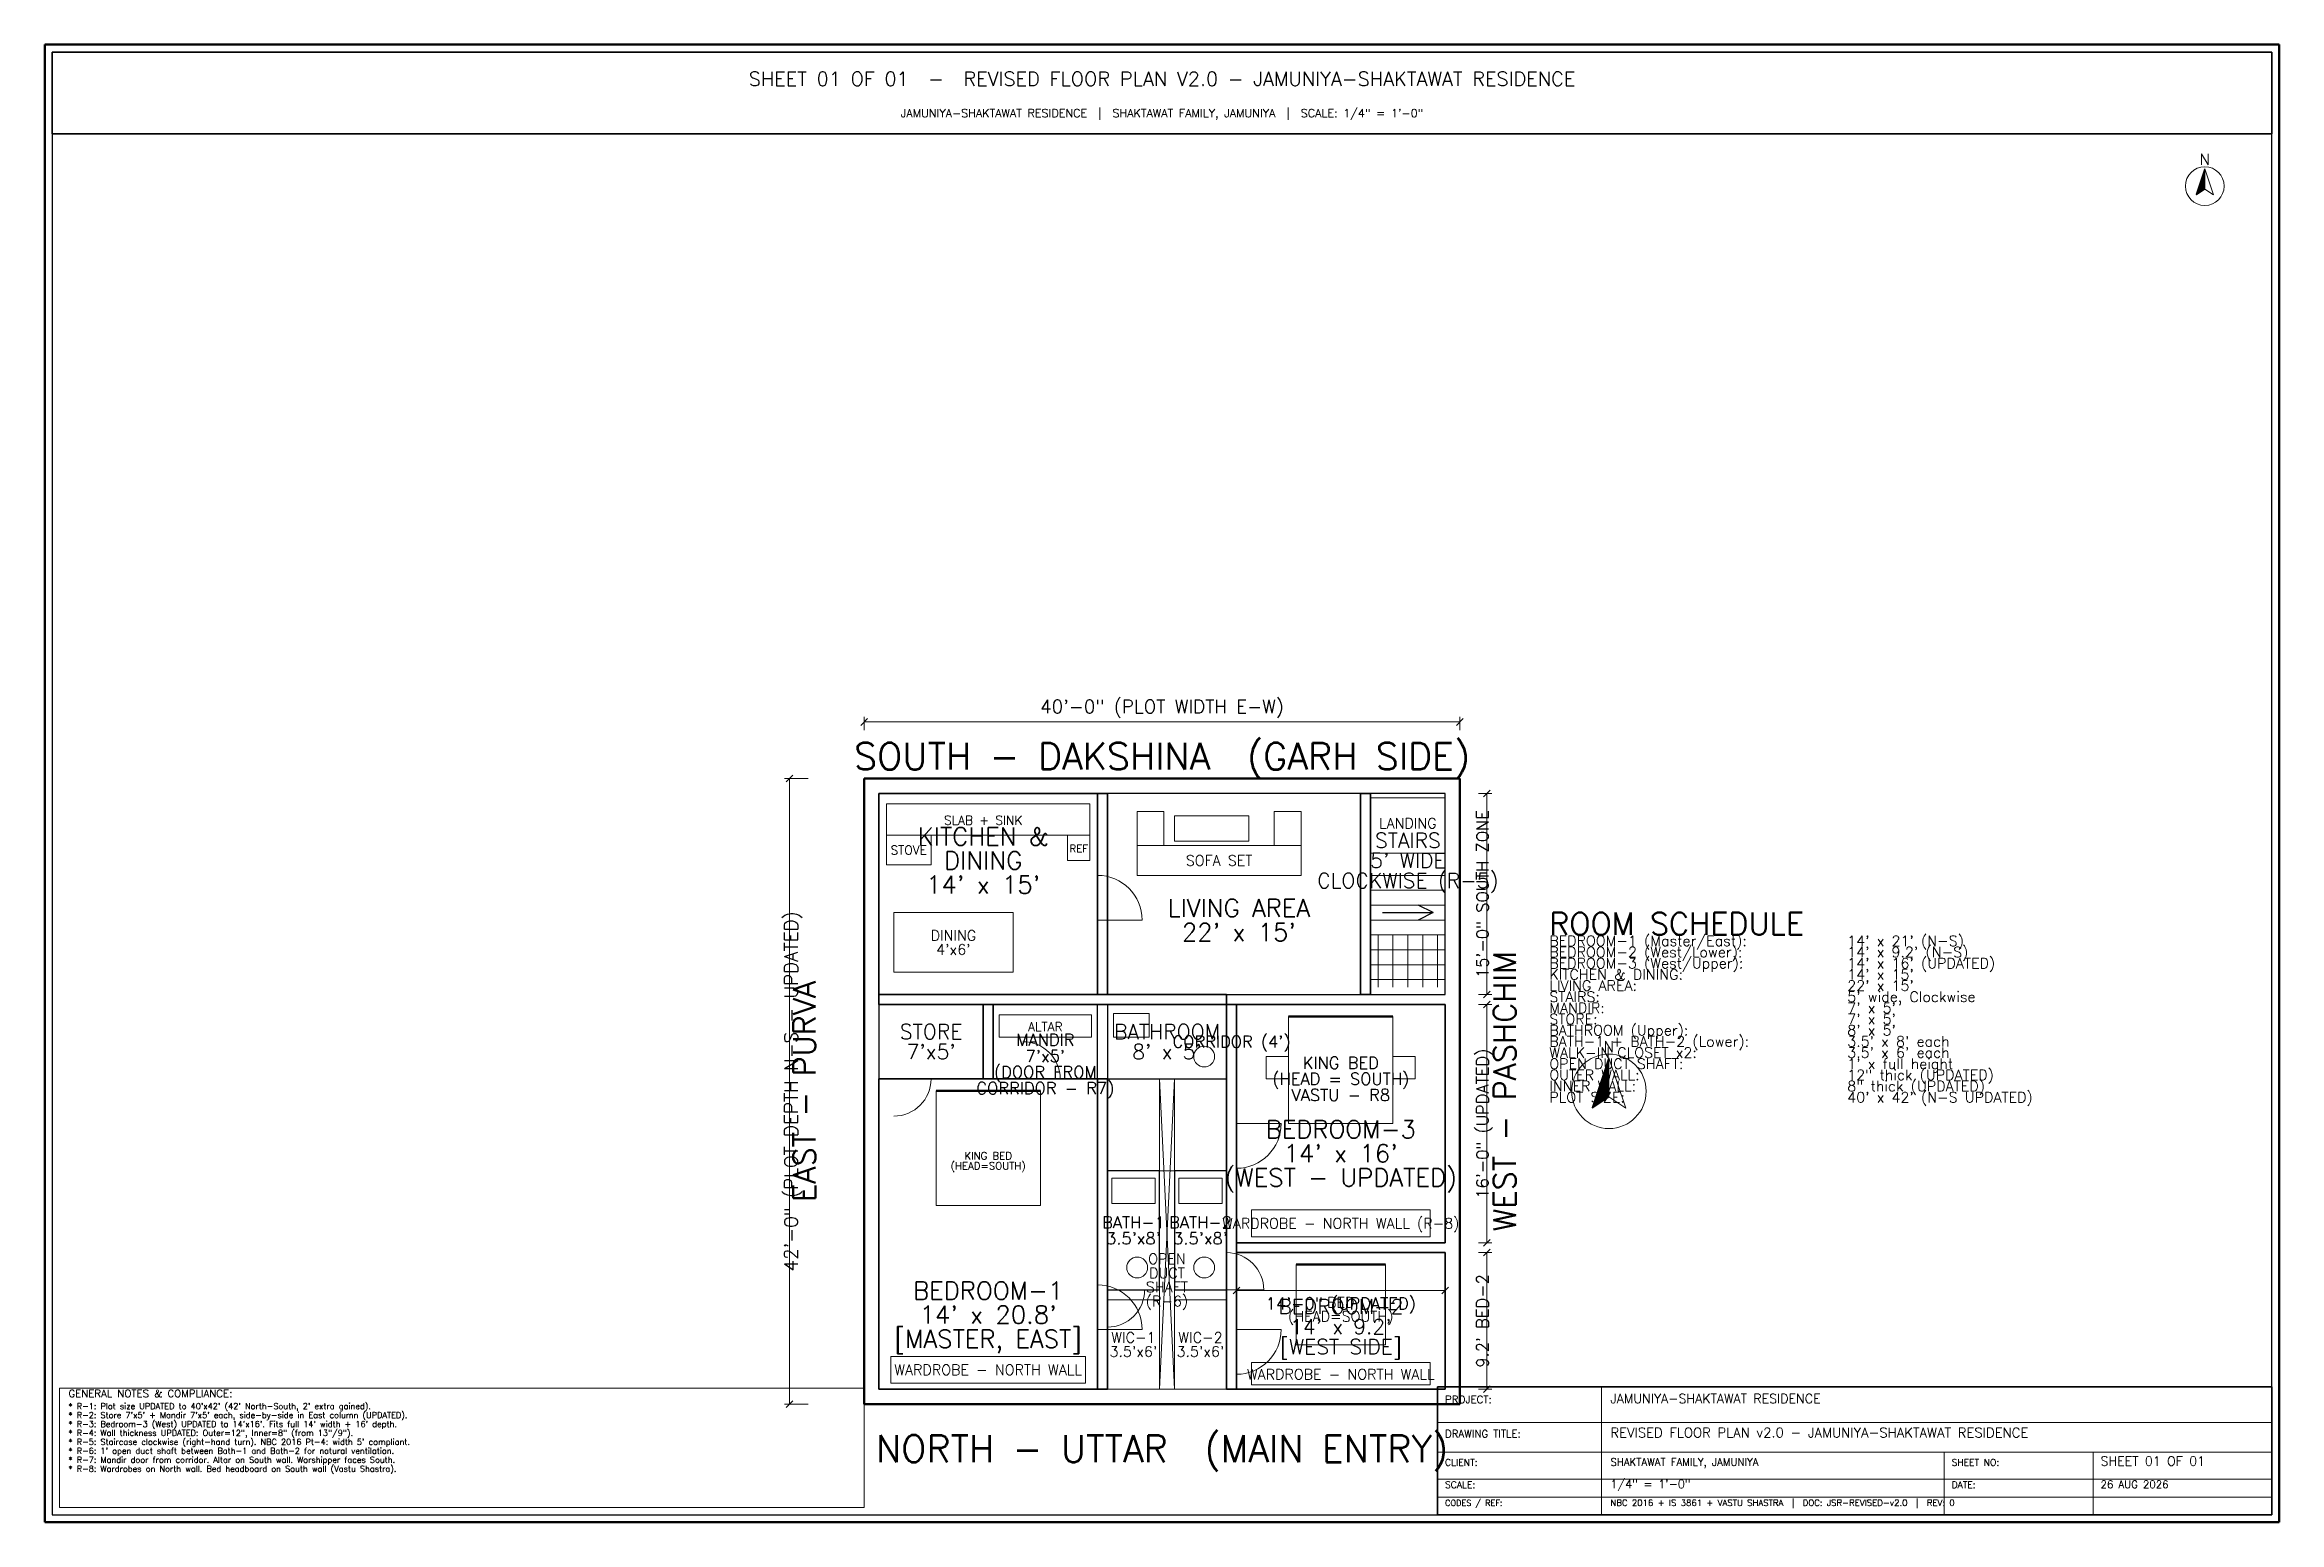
# Model space of a CAD drawing. Header units: inches. Extents: x 0 to 1800, y 0 to 1191.
import ezdxf
from ezdxf.enums import TextEntityAlignment as Align

# ---------------------------------------------------------------- set-up
doc = ezdxf.new("R2010")
doc.units = ezdxf.units.IN
doc.header["$MEASUREMENT"] = 0
for name, color, linetype in [('A-DIM', 4, 'Continuous'), ('A-DOOR', 2, 'Continuous'), ('A-FURN', 1, 'Continuous'), ('A-HATCH', 8, 'Continuous'), ('A-JALI', 6, 'Continuous'), ('A-TEXT', 7, 'Continuous'), ('A-TEXT-TTL', 7, 'Continuous'), ('A-TTLB', 7, 'Continuous'), ('A-WALL', 7, 'Continuous')]:
    doc.layers.add(name, color=color, linetype=linetype)
doc.styles.add('SIMPLEX', font='simplex.shx')

msp = doc.modelspace()

# ---------------------------------------------------------------- hatches: boundary and pattern name
at = {"layer": 'A-TTLB'}
h = msp.add_hatch(dxfattribs=at)
h.set_pattern_fill('SOLID')
h.paths.add_polyline_path([(1740, 1090.7), (1733, 1069.6), (1740, 1074.3)])
h = msp.add_hatch(dxfattribs=at)
h.set_pattern_fill('SOLID')
h.paths.add_polyline_path([(1260, 374.3), (1246.5, 333.8), (1260, 342.8)])

# ---------------------------------------------------------------- linework, layer by layer
at = {"layer": 'A-DIM', "lineweight": 13}
for p, q in [((660, 638.3), (660, 649.1)), ((1140, 638.3), (1140, 649.1)), ((615, 599.3), (595.8, 599.3)), ((1155, 587.3), (1165.8, 587.3)), ((1155, 425.3), (1165.8, 425.3)), ((1155, 417.3), (1165.8, 417.3)), ((1155, 225.3), (1165.8, 225.3)), ((1155, 217.3), (1165.8, 217.3)), ((960, 198.3), (960, 182.7)), ((1128, 198.3), (1128, 182.7)), ((615, 95.3), (595.8, 95.3)), ((1155, 107.3), (1165.8, 107.3))]:
    msp.add_line(p, q, dxfattribs=at)
at = {"layer": 'A-DIM', "lineweight": 30}
for p, q in [((657.3, 642.2), (662.7, 647.6)), ((1137.3, 642.2), (1142.7, 647.6)), ((597.3, 596.6), (602.7, 602)), ((1158.9, 584.6), (1164.3, 590)), ((1158.9, 422.6), (1164.3, 428)), ((1158.9, 414.6), (1164.3, 420)), ((1158.9, 222.6), (1164.3, 228)), ((1158.9, 214.6), (1164.3, 220)), ((957.3, 184.2), (962.7, 189.6)), ((1125.3, 184.2), (1130.7, 189.6)), ((1158.9, 104.6), (1164.3, 110)), ((597.3, 92.6), (602.7, 98))]:
    msp.add_line(p, q, dxfattribs=at)
at = {"layer": 'A-DIM', "lineweight": 18}
for p, q in [((660, 644.9), (1140, 644.9)), ((600, 95.3), (600, 599.3)), ((1161.6, 425.3), (1161.6, 587.3)), ((1161.6, 225.3), (1161.6, 417.3)), ((1161.6, 107.3), (1161.6, 217.3)), ((960, 186.9), (1128, 186.9))]:
    msp.add_line(p, q, dxfattribs=at)
at = {"layer": 'A-DOOR', "lineweight": 18}
for p, q in [((848, 485.3), (884, 485.3)), ((684, 357.3), (714, 357.3)), ((788, 357.3), (818, 357.3)), ((960, 321.3), (996, 321.3)), ((856, 187.3), (886, 187.3)), ((952, 187.3), (982, 187.3)), ((848, 155.3), (884, 155.3)), ((960, 155.3), (996, 155.3))]:
    msp.add_line(p, q, dxfattribs=at)
for centre, radius, start, end in [((848, 485.3), 36, 0, 90), ((788, 357.3), 30, 0, 90), ((684, 357.3), 30, 270, 360), ((960, 321.3), 36, 270, 360), ((952, 187.3), 30, 0, 90), ((848, 155.3), 36, 0, 90), ((856, 187.3), 30, 270, 360), ((960, 155.3), 36, 270, 360)]:
    msp.add_arc(centre, radius, start, end, dxfattribs=at)
at = {"layer": 'A-FURN', "lineweight": 13}
for p, q in [((842, 578.9), (678, 578.9)), ((678, 578.9), (678, 553.7)), ((842, 553.7), (842, 578.9)), ((901.6, 572.9), (880, 572.9)), ((880, 572.9), (880, 545.3)), ((901.6, 545.3), (901.6, 572.9)), ((970, 569.3), (910, 569.3)), ((910, 569.3), (910, 548.9)), ((970, 548.9), (970, 569.3)), ((1012, 572.9), (990.4, 572.9)), ((990.4, 572.9), (990.4, 545.3)), ((1012, 545.3), (1012, 572.9)), ((678, 553.7), (842, 553.7)), ((714, 553.7), (678, 553.7)), ((678, 553.7), (678, 529.7)), ((714, 529.7), (714, 553.7)), ((842, 553.7), (824, 553.7)), ((824, 553.7), (824, 533.3)), ((842, 533.3), (842, 553.7)), ((1012, 545.3), (880, 545.3)), ((880, 545.3), (880, 521.3)), ((880, 545.3), (901.6, 545.3)), ((910, 548.9), (970, 548.9)), ((990.4, 545.3), (1012, 545.3)), ((1012, 521.3), (1012, 545.3)), ((678, 529.7), (714, 529.7)), ((824, 533.3), (842, 533.3)), ((880, 521.3), (1012, 521.3)), ((780, 491.3), (684, 491.3)), ((684, 491.3), (684, 443.3)), ((780, 443.3), (780, 491.3)), ((684, 443.3), (780, 443.3)), ((889.6, 410.1), (860.8, 410.1)), ((860.8, 410.1), (860.8, 390.9)), ((889.6, 390.9), (889.6, 410.1)), ((860.8, 390.9), (889.6, 390.9)), ((1002, 375.3), (984, 375.3)), ((984, 375.3), (984, 357.3)), ((1002, 357.3), (1002, 375.3)), ((1104, 375.3), (1086, 375.3)), ((1086, 375.3), (1086, 357.3)), ((1104, 357.3), (1104, 375.3)), ((984, 357.3), (1002, 357.3)), ((1086, 357.3), (1104, 357.3)), ((894.4, 277.3), (859.6, 277.3)), ((859.6, 277.3), (859.6, 256.9)), ((894.4, 256.9), (894.4, 277.3)), ((948.4, 277.3), (913.6, 277.3)), ((913.6, 277.3), (913.6, 256.9)), ((948.4, 256.9), (948.4, 277.3)), ((859.6, 256.9), (894.4, 256.9)), ((913.6, 256.9), (948.4, 256.9))]:
    msp.add_line(p, q, dxfattribs=at)
at = {"layer": 'A-FURN', "lineweight": 20}
for p, q in [((1128, 583.7), (1068, 583.7)), ((1068, 583.7), (1068, 539.3)), ((1128, 539.3), (1128, 583.7)), ((1068, 539.3), (1128, 539.3)), ((843.2, 408.9), (768.8, 408.9)), ((768.8, 408.9), (768.8, 390.9)), ((843.2, 390.9), (843.2, 408.9)), ((1086, 407.7), (1002, 407.7)), ((1002, 407.7), (1002, 321.3)), ((1086, 321.3), (1086, 407.7)), ((768.8, 390.9), (843.2, 390.9)), ((802, 347.7), (718, 347.7)), ((718, 347.7), (718, 255.3)), ((802, 255.3), (802, 347.7)), ((1002, 321.3), (1086, 321.3)), ((718, 255.3), (802, 255.3)), ((1116, 251.7), (972, 251.7)), ((972, 251.7), (972, 230.1)), ((1116, 230.1), (1116, 251.7)), ((972, 230.1), (1116, 230.1)), ((1080, 207.7), (1008, 207.7)), ((1008, 207.7), (1008, 142.9)), ((1080, 142.9), (1080, 207.7)), ((1008, 142.9), (1080, 142.9))]:
    msp.add_line(p, q, dxfattribs=at)
at = {"layer": 'A-FURN', "lineweight": 50}
for p, q in [((1002, 407.7), (1086, 407.7)), ((718, 347.7), (802, 347.7)), ((1008, 207.7), (1080, 207.7))]:
    msp.add_line(p, q, dxfattribs=at)
at = {"layer": 'A-FURN', "lineweight": 18}
for p, q in [((838.4, 133.7), (681.6, 133.7)), ((681.6, 133.7), (681.6, 112.1)), ((838.4, 112.1), (838.4, 133.7)), ((1116, 128.9), (972, 128.9)), ((972, 128.9), (972, 110.9)), ((1116, 110.9), (1116, 128.9)), ((681.6, 112.1), (838.4, 112.1)), ((972, 110.9), (1116, 110.9))]:
    msp.add_line(p, q, dxfattribs=at)
at = {"layer": 'A-FURN', "lineweight": 13}
for centre in [(934, 375.3), (880, 205.3), (934, 205.3)]:
    msp.add_circle(centre, 8.4, dxfattribs=at)
at = {"layer": 'A-HATCH', "lineweight": 13}
for p, q in [((898, 107.3), (910, 357.3)), ((910, 107.3), (898, 357.3))]:
    msp.add_line(p, q, dxfattribs=at)
at = {"layer": 'A-JALI', "lineweight": 20}
for p, q in [((910, 357.3), (898, 357.3)), ((898, 357.3), (898, 107.3)), ((910, 107.3), (910, 357.3)), ((898, 107.3), (910, 107.3))]:
    msp.add_line(p, q, dxfattribs=at)
at = {"layer": 'A-TEXT-TTL', "lineweight": 25}
for p, q in [((1077.6, 491.3), (1118.4, 491.3)), ((1118.4, 491.3), (1106.4, 497.3)), ((1118.4, 491.3), (1106.4, 485.3))]:
    msp.add_line(p, q, dxfattribs=at)
at = {"layer": 'A-TTLB', "lineweight": 50}
for p, q in [((1800, 1190.7), (0, 1190.7)), ((0, 1190.7), (0, 0)), ((1800, 0), (1800, 1190.7)), ((0, 0), (1800, 0))]:
    msp.add_line(p, q, dxfattribs=at)
at = {"layer": 'A-TTLB', "lineweight": 25}
for p, q in [((1794, 1184.7), (6, 1184.7)), ((6, 1184.7), (6, 6)), ((1794, 6), (1794, 1184.7)), ((6, 6), (1794, 6))]:
    msp.add_line(p, q, dxfattribs=at)
at = {"layer": 'A-TTLB', "lineweight": 35}
for p, q in [((1794, 1184.7), (6, 1184.7)), ((6, 1184.7), (6, 1118.7)), ((1794, 1118.7), (1794, 1184.7)), ((6, 1118.7), (1794, 1118.7)), ((1794, 109.2), (1122, 109.2)), ((1122, 109.2), (1122, 6)), ((1794, 6), (1794, 109.2)), ((1122, 6), (1794, 6))]:
    msp.add_line(p, q, dxfattribs=at)
at = {"layer": 'A-TTLB', "lineweight": 20}
for p, q in [((1740, 1090.7), (1747, 1069.6)), ((1747, 1069.6), (1740, 1074.3)), ((1260, 374.3), (1273.5, 333.8)), ((1273.5, 333.8), (1260, 342.8)), ((660, 108), (12, 108)), ((12, 108), (12, 12)), ((660, 12), (660, 108)), ((1254, 6), (1254, 109.2)), ((1122, 80.4), (1794, 80.4)), ((1122, 56.4), (1794, 56.4)), ((1530, 6), (1530, 56.4)), ((1650, 6), (1650, 56.4)), ((1122, 34.8), (1794, 34.8)), ((1122, 20.4), (1794, 20.4)), ((12, 12), (660, 12))]:
    msp.add_line(p, q, dxfattribs=at)
for centre, radius in [((1740, 1076.7), 15.6), ((1260, 347.3), 30)]:
    msp.add_circle(centre, radius, dxfattribs=at)
at = {"layer": 'A-WALL', "lineweight": 50}
for p, q in [((1140, 599.3), (660, 599.3)), ((660, 599.3), (660, 95.3)), ((1140, 95.3), (1140, 599.3)), ((660, 95.3), (1140, 95.3))]:
    msp.add_line(p, q, dxfattribs=at)
at = {"layer": 'A-WALL', "lineweight": 35}
for p, q in [((848, 587.3), (672, 587.3)), ((672, 587.3), (672, 425.3)), ((848, 425.3), (848, 587.3)), ((856, 587.3), (848, 587.3)), ((848, 587.3), (848, 425.3)), ((856, 425.3), (856, 587.3)), ((1068, 587.3), (1060, 587.3)), ((1060, 587.3), (1060, 425.3)), ((1068, 425.3), (1068, 587.3)), ((672, 425.3), (848, 425.3)), ((952, 425.3), (672, 425.3)), ((672, 425.3), (672, 417.3)), ((672, 417.3), (952, 417.3)), ((848, 425.3), (856, 425.3)), ((952, 417.3), (952, 425.3)), ((960, 417.3), (952, 417.3)), ((952, 417.3), (952, 107.3)), ((960, 107.3), (960, 417.3)), ((1128, 417.3), (960, 417.3)), ((960, 417.3), (960, 225.3)), ((1060, 425.3), (1068, 425.3)), ((1128, 225.3), (1128, 417.3)), ((848, 357.3), (672, 357.3)), ((672, 357.3), (672, 107.3)), ((856, 357.3), (848, 357.3)), ((848, 357.3), (848, 107.3)), ((848, 107.3), (848, 357.3)), ((856, 107.3), (856, 357.3)), ((960, 225.3), (1128, 225.3)), ((1128, 217.3), (960, 217.3)), ((960, 217.3), (960, 107.3)), ((1128, 107.3), (1128, 217.3)), ((672, 107.3), (848, 107.3)), ((848, 107.3), (856, 107.3)), ((952, 107.3), (960, 107.3)), ((960, 107.3), (1128, 107.3))]:
    msp.add_line(p, q, dxfattribs=at)
at = {"layer": 'A-WALL', "lineweight": 30}
for p, q in [((1060, 587.3), (856, 587.3)), ((856, 587.3), (856, 425.3)), ((1060, 425.3), (1060, 587.3)), ((1128, 587.3), (1068, 587.3)), ((1068, 587.3), (1068, 425.3)), ((1128, 425.3), (1128, 587.3)), ((756, 417.3), (672, 417.3)), ((672, 417.3), (672, 357.3)), ((756, 357.3), (756, 417.3)), ((764, 417.3), (756, 417.3)), ((756, 417.3), (756, 357.3)), ((764, 357.3), (764, 417.3)), ((848, 417.3), (764, 417.3)), ((764, 417.3), (764, 357.3)), ((848, 357.3), (848, 417.3)), ((856, 425.3), (1060, 425.3)), ((1068, 425.3), (1128, 425.3)), ((672, 357.3), (756, 357.3)), ((756, 357.3), (764, 357.3)), ((764, 357.3), (848, 357.3))]:
    msp.add_line(p, q, dxfattribs=at)
at = {"layer": 'A-WALL', "lineweight": 13}
for p, q in [((1068, 521.3), (1128, 521.3)), ((1068, 509.3), (1128, 509.3)), ((1068, 497.3), (1128, 497.3)), ((1068, 485.3), (1128, 485.3)), ((1068, 473.3), (1128, 473.3)), ((1074, 431.3), (1074, 473.3)), ((1086, 431.3), (1086, 473.3)), ((1098, 431.3), (1098, 473.3)), ((1110, 431.3), (1110, 473.3)), ((1122, 431.3), (1122, 473.3)), ((1068, 461.3), (1128, 461.3)), ((1068, 449.3), (1128, 449.3)), ((1068, 437.3), (1128, 437.3))]:
    msp.add_line(p, q, dxfattribs=at)
at = {"layer": 'A-WALL', "lineweight": 25}
for p, q in [((952, 417.3), (856, 417.3)), ((856, 417.3), (856, 357.3)), ((952, 357.3), (952, 417.3)), ((856, 357.3), (952, 357.3)), ((898, 283.3), (856, 283.3)), ((856, 283.3), (856, 187.3)), ((898, 187.3), (898, 283.3)), ((952, 283.3), (910, 283.3)), ((910, 283.3), (910, 187.3)), ((952, 187.3), (952, 283.3)), ((856, 187.3), (898, 187.3)), ((910, 187.3), (952, 187.3))]:
    msp.add_line(p, q, dxfattribs=at)
at = {"layer": 'A-WALL', "lineweight": 20}
for p, q in [((952, 357.3), (856, 357.3)), ((856, 357.3), (856, 283.3)), ((952, 283.3), (952, 357.3)), ((856, 283.3), (952, 283.3)), ((898, 179.3), (856, 179.3)), ((856, 179.3), (856, 107.3)), ((898, 107.3), (898, 179.3)), ((952, 179.3), (910, 179.3)), ((910, 179.3), (910, 107.3)), ((952, 107.3), (952, 179.3)), ((856, 107.3), (898, 107.3)), ((910, 107.3), (952, 107.3))]:
    msp.add_line(p, q, dxfattribs=at)

# ---------------------------------------------------------------- texts
at = {"layer": 'A-DIM', "style": 'SIMPLEX'}
msp.add_text('40\'-0" (PLOT WIDTH E-W)', height=10.8, dxfattribs=at).set_placement((900, 648.7), align=Align.BOTTOM_CENTER)
for s, p in [('15\'-0" SOUTH ZONE', (1165.8, 506.3)), ('16\'-0" (UPDATED)', (1165.8, 321.3)), ("9.2' BED-2", (1165.8, 162.3))]:
    msp.add_text(s, height=9.6, rotation=90, dxfattribs=at).set_placement(p, align=Align.BOTTOM_CENTER)
msp.add_text('42\'-0" (PLOT DEPTH N-S - UPDATED)', height=10.8, rotation=90, dxfattribs=at).set_placement((595.8, 347.3), align=Align.TOP_CENTER)
msp.add_text('14\'-0" (UPDATED)', height=9.6, dxfattribs=at).set_placement((1044, 181.1), align=Align.TOP_CENTER)
at = {"layer": 'A-FURN', "style": 'SIMPLEX'}
for s, height, p in [('SLAB + SINK', 7.2, (756, 565.7)), ('LANDING', 8.4, (1098, 563.3)), ('STOVE', 7.2, (696, 541.7)), ('REF', 6, (833, 542.9)), ('SOFA SET', 8.4, (946, 533.3)), ('DINING', 8.4, (732, 472.9)), ("4'x6'", 8.4, (732, 461.6)), ('ALTAR', 7.2, (806, 399.3)), ('(HEAD = SOUTH)', 9.6, (1044, 357.3)), ('KING BED', 9.6, (1044, 370.2)), ('VASTU - R8', 9.6, (1044, 344.3)), ('(HEAD=SOUTH)', 6, (760, 287.2)), ('KING BED', 6, (760, 295.3)), ('WARDROBE - NORTH WALL (R-8)', 8.4, (1044, 240.9)), ('BED', 8.4, (1044, 177.3)), ('(HEAD=SOUTH)', 8.4, (1044, 166)), ('WARDROBE - NORTH WALL', 8.4, (760, 122.9)), ('WARDROBE - NORTH WALL', 8.4, (1044, 119.3))]:
    msp.add_text(s, height=height, dxfattribs=at).set_placement(p, align=Align.MIDDLE_CENTER)
at = {"layer": 'A-TEXT', "style": 'SIMPLEX'}
for s, height, p in [("14' x 21' (N-S)", 8.4, (1452, 464.3)), ("14' x 9.2' (N-S)", 8.4, (1452, 455.3)), ("14' x 16' (UPDATED)", 8.4, (1452, 446.3)), ("22' x 15'", 8.4, (1452, 428.3)), ("14' x 15'", 8.4, (1452, 437.3)), ("5' wide, Clockwise", 8.4, (1452, 419.3)), ("7' x 5'", 8.4, (1452, 410.3)), ("7' x 5'", 8.4, (1452, 401.3)), ("8' x 5'", 8.4, (1452, 392.3)), ("3.5' x 8' each", 8.4, (1452, 383.3)), ("3.5' x 6' each", 8.4, (1452, 374.3)), ("1' x full height", 8.4, (1452, 365.3)), ('12" thick (UPDATED)', 8.4, (1452, 356.3)), ('8" thick (UPDATED)', 8.4, (1452, 347.3)), ("40' x 42' (N-S UPDATED)", 8.4, (1452, 338.3)), ("* R-1: Plot size UPDATED to 40'x42' (42' North-South, 2' extra gained).", 4.8, (19.2, 91.2)), ("* R-2: Store 7'x5' + Mandir 7'x5' each, side-by-side in East column (UPDATED).", 4.8, (19.2, 84)), ("* R-3: Bedroom-3 (West) UPDATED to 14'x16'. Fits full 14' width + 16' depth.", 4.8, (19.2, 76.8)), ('* R-4: Wall thickness UPDATED: Outer=12", Inner=8" (from 13"/9").', 4.8, (19.2, 69.6)), ("* R-5: Staircase clockwise (right-hand turn). NBC 2016 Pt-4: width 5' compliant.", 4.8, (19.2, 62.4)), ("* R-6: 1' open duct shaft between Bath-1 and Bath-2 for natural ventilation.", 4.8, (19.2, 55.2)), ('* R-7: Mandir door from corridor. Altar on South wall. Worshipper faces South.', 4.8, (19.2, 48)), ('* R-8: Wardrobes on North wall. Bed headboard on South wall (Vastu Shastra).', 4.8, (19.2, 40.8)), ('SHAKTAWAT FAMILY, JAMUNIYA', 6, (1261.2, 45.6)), ('NBC 2016 + IS 3861 + VASTU SHASTRA  |  DOC: JSR-REVISED-v2.0  |  REV: 0', 5.04, (1261.2, 13.2)), ('1/4" = 1\'-0"', 6.6, (1261.2, 27.6)), ('26 AUG 2026', 6, (1656, 27.6))]:
    msp.add_text(s, height=height, dxfattribs=at).set_placement(p)
at = {"layer": 'A-TEXT-TTL', "style": 'SIMPLEX'}
for s, height, p in [('SHEET 01 OF 01  -  REVISED FLOOR PLAN V2.0 - JAMUNIYA-SHAKTAWAT RESIDENCE', 11.4, (900, 1163.1)), ('JAMUNIYA-SHAKTAWAT RESIDENCE  |  SHAKTAWAT FAMILY, JAMUNIYA  |  SCALE: 1/4" = 1\'-0"', 6.6, (900, 1135.5)), ('N', 9, (1740, 1098.3)), ('SOUTH - DAKSHINA  (GARH SIDE)', 21.6, (900, 617.3)), ('KITCHEN &', 14.4, (756, 552.7)), ('DINING', 14.4, (756, 533.3)), ('STAIRS', 12, (1098, 549.5)), ('CLOCKWISE (R-5)', 12, (1098, 517.1)), ("5' WIDE", 12, (1098, 533.3)), ("14' x 15'", 14.4, (756, 513.8)), ('LIVING AREA', 14.4, (962, 495)), ("22' x 15'", 14.4, (962, 475.5)), ('STORE', 12, (714, 395.4)), ('BATHROOM', 12, (904, 395.4)), ("7'x5'", 12, (714, 379.2)), ('MANDIR', 9.6, (806, 388.7)), ("7'x5'", 9.6, (806, 375.7)), ("8' x 5'", 12, (904, 379.2)), ("CORRIDOR (4')", 9.6, (956, 387.3)), ('N', 9, (1260, 383.3)), ('(DOOR FROM', 9.6, (806, 362.8)), ('CORRIDOR - R7)', 9.6, (806, 349.8)), ('BEDROOM-3', 14.4, (1044, 316.7)), ("14' x 16'", 14.4, (1044, 297.3)), ('(WEST - UPDATED)', 14.4, (1044, 277.8)), ('BATH-1', 9.6, (877, 241.7)), ('BATH-2', 9.6, (931, 241.7)), ("3.5'x8'", 9.6, (877, 228.8)), ('OPEN', 8.4, (904, 212.3)), ("3.5'x8'", 9.6, (931, 228.8)), ('DUCT', 8.4, (904, 200.9)), ('BEDROOM-1', 14.4, (760, 186.7)), ('SHAFT', 8.4, (904, 189.6)), ('(R-6)', 8.4, (904, 178.2)), ("14' x 20.8'", 14.4, (760, 167.3)), ('BEDROOM-2', 12, (1044, 173.9)), ("14' x 9.2'", 12, (1044, 157.7)), ('[MASTER, EAST]', 14.4, (760, 147.8)), ('WIC-1', 8.4, (877, 148.9)), ('WIC-2', 8.4, (931, 148.9)), ('[WEST SIDE]', 12, (1044, 141.5)), ("3.5'x6'", 8.4, (877, 137.6)), ("3.5'x6'", 8.4, (931, 137.6)), ('NORTH - UTTAR  (MAIN ENTRY)', 21.6, (900, 59.3))]:
    msp.add_text(s, height=height, dxfattribs=at).set_placement(p, align=Align.MIDDLE_CENTER)
for s, height, p in [('ROOM SCHEDULE', 18, (1212, 473.3)), ('BEDROOM-1 (Master/East):', 8.4, (1212, 464.3)), ('BEDROOM-2 (West/Lower):', 8.4, (1212, 455.3)), ('BEDROOM-3 (West/Upper):', 8.4, (1212, 446.3)), ('KITCHEN & DINING:', 8.4, (1212, 437.3)), ('LIVING AREA:', 8.4, (1212, 428.3)), ('STAIRS:', 8.4, (1212, 419.3)), ('MANDIR:', 8.4, (1212, 410.3)), ('STORE:', 8.4, (1212, 401.3)), ('BATHROOM (Upper):', 8.4, (1212, 392.3)), ('WALK-IN CLOSET x2:', 8.4, (1212, 374.3)), ('BATH-1 + BATH-2 (Lower):', 8.4, (1212, 383.3)), ('OPEN DUCT SHAFT:', 8.4, (1212, 365.3)), ('OUTER WALL:', 8.4, (1212, 356.3)), ('INNER WALL:', 8.4, (1212, 347.3)), ('PLOT SIZE:', 8.4, (1212, 338.3)), ('GENERAL NOTES & COMPLIANCE:', 6, (19.2, 100.8)), ('PROJECT:', 6, (1128, 96)), ('JAMUNIYA-SHAKTAWAT RESIDENCE', 7.44, (1261.2, 96)), ('DRAWING TITLE:', 6, (1128, 68.4)), ('REVISED FLOOR PLAN v2.0 - JAMUNIYA-SHAKTAWAT RESIDENCE', 7.8, (1261.2, 68.4)), ('CLIENT:', 5.4, (1128, 45.6)), ('SHEET NO:', 5.4, (1536, 45.6)), ('SHEET 01 OF 01', 7.44, (1656, 45.6)), ('CODES / REF:', 4.8, (1128, 13.2)), ('SCALE:', 5.4, (1128, 27.6)), ('DATE:', 5.4, (1536, 27.6))]:
    msp.add_text(s, height=height, dxfattribs=at).set_placement(p)
for s, p in [('WEST - PASHCHIM', (1176, 347.3)), ('EAST - PURVA', (612, 347.3))]:
    msp.add_text(s, height=18, rotation=90, dxfattribs=at).set_placement(p, align=Align.MIDDLE_CENTER)

doc.saveas('drawing.dxf')
